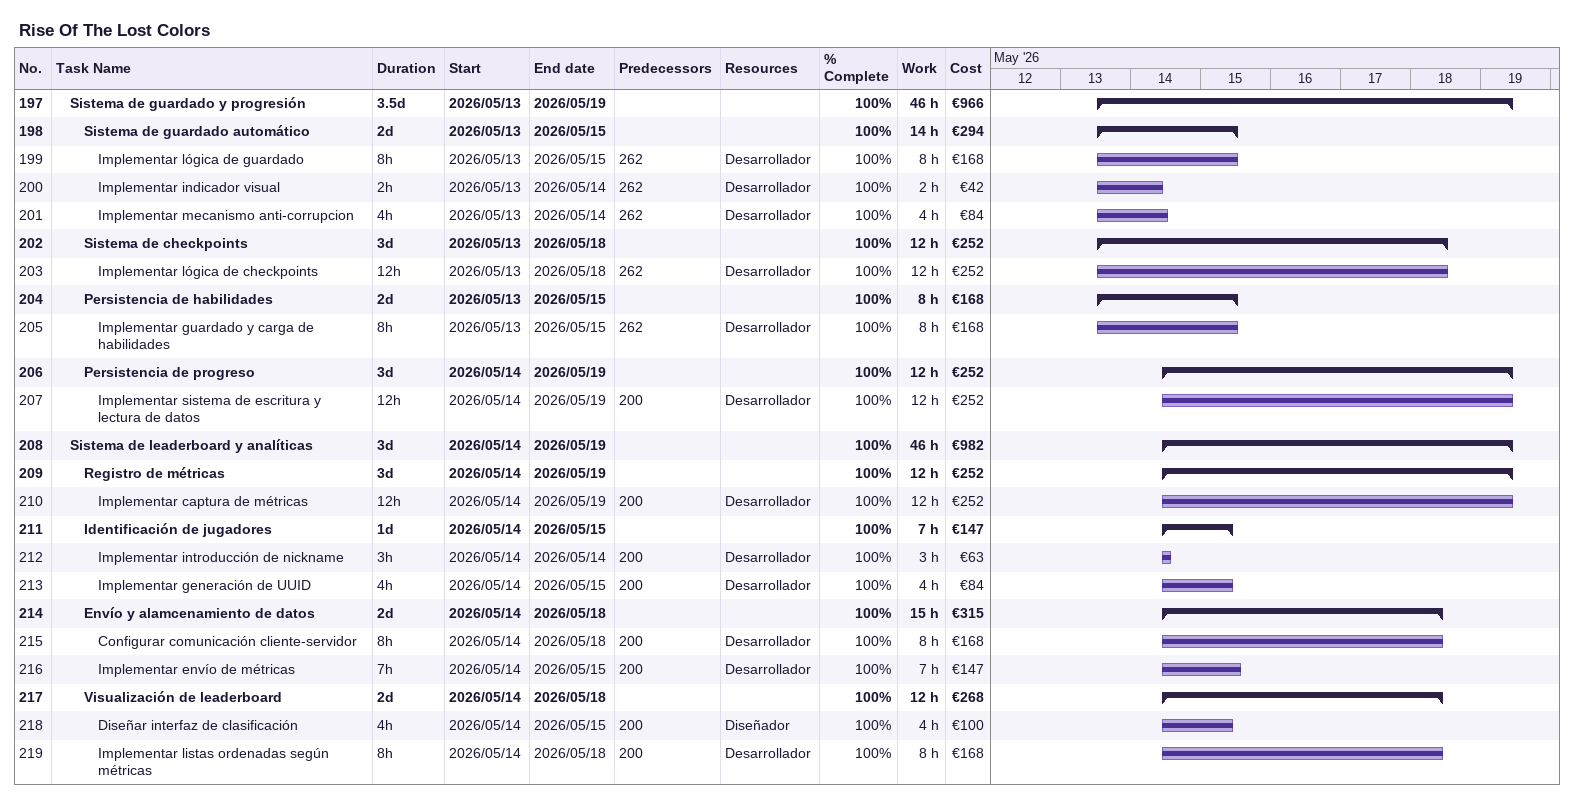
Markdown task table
Rise Of The Lost Colors

| ID | Level | Task | Duration | Start | Finish | Predecessors | Resources | % complete | Work (h) | Cost (€) |
|---|---|---|---|---|---|---|---|---|---|---|
| 197 | 2 | **Sistema de guardado y progresión** | 3.5d | 2026-05-13 | 2026-05-19 |  |  | 100 | 46 | 966 |
| 198 | 3 | **Sistema de guardado automático** | 2d | 2026-05-13 | 2026-05-15 |  |  | 100 | 14 | 294 |
| 199 | 4 | Implementar lógica de guardado | 8h | 2026-05-13 | 2026-05-15 | 262 | Desarrollador | 100 | 8 | 168 |
| 200 | 4 | Implementar indicador visual | 2h | 2026-05-13 | 2026-05-14 | 262 | Desarrollador | 100 | 2 | 42 |
| 201 | 4 | Implementar mecanismo anti-corrupcion | 4h | 2026-05-13 | 2026-05-14 | 262 | Desarrollador | 100 | 4 | 84 |
| 202 | 3 | **Sistema de checkpoints** | 3d | 2026-05-13 | 2026-05-18 |  |  | 100 | 12 | 252 |
| 203 | 4 | Implementar lógica de checkpoints | 12h | 2026-05-13 | 2026-05-18 | 262 | Desarrollador | 100 | 12 | 252 |
| 204 | 3 | **Persistencia de habilidades** | 2d | 2026-05-13 | 2026-05-15 |  |  | 100 | 8 | 168 |
| 205 | 4 | Implementar guardado y carga de habilidades | 8h | 2026-05-13 | 2026-05-15 | 262 | Desarrollador | 100 | 8 | 168 |
| 206 | 3 | **Persistencia de progreso** | 3d | 2026-05-14 | 2026-05-19 |  |  | 100 | 12 | 252 |
| 207 | 4 | Implementar sistema de escritura y lectura de datos | 12h | 2026-05-14 | 2026-05-19 | 200 | Desarrollador | 100 | 12 | 252 |
| 208 | 2 | **Sistema de leaderboard y analíticas** | 3d | 2026-05-14 | 2026-05-19 |  |  | 100 | 46 | 982 |
| 209 | 3 | **Registro de métricas** | 3d | 2026-05-14 | 2026-05-19 |  |  | 100 | 12 | 252 |
| 210 | 4 | Implementar captura de métricas | 12h | 2026-05-14 | 2026-05-19 | 200 | Desarrollador | 100 | 12 | 252 |
| 211 | 3 | **Identificación de jugadores** | 1d | 2026-05-14 | 2026-05-15 |  |  | 100 | 7 | 147 |
| 212 | 4 | Implementar introducción de nickname | 3h | 2026-05-14 | 2026-05-14 | 200 | Desarrollador | 100 | 3 | 63 |
| 213 | 4 | Implementar generación de UUID | 4h | 2026-05-14 | 2026-05-15 | 200 | Desarrollador | 100 | 4 | 84 |
| 214 | 3 | **Envío y alamcenamiento de datos** | 2d | 2026-05-14 | 2026-05-18 |  |  | 100 | 15 | 315 |
| 215 | 4 | Configurar comunicación cliente-servidor | 8h | 2026-05-14 | 2026-05-18 | 200 | Desarrollador | 100 | 8 | 168 |
| 216 | 4 | Implementar envío de métricas | 7h | 2026-05-14 | 2026-05-15 | 200 | Desarrollador | 100 | 7 | 147 |
| 217 | 3 | **Visualización de leaderboard** | 2d | 2026-05-14 | 2026-05-18 |  |  | 100 | 12 | 268 |
| 218 | 4 | Diseñar interfaz de clasificación | 4h | 2026-05-14 | 2026-05-15 | 200 | Diseñador | 100 | 4 | 100 |
| 219 | 4 | Implementar listas ordenadas según métricas | 8h | 2026-05-14 | 2026-05-18 | 200 | Desarrollador | 100 | 8 | 168 |
